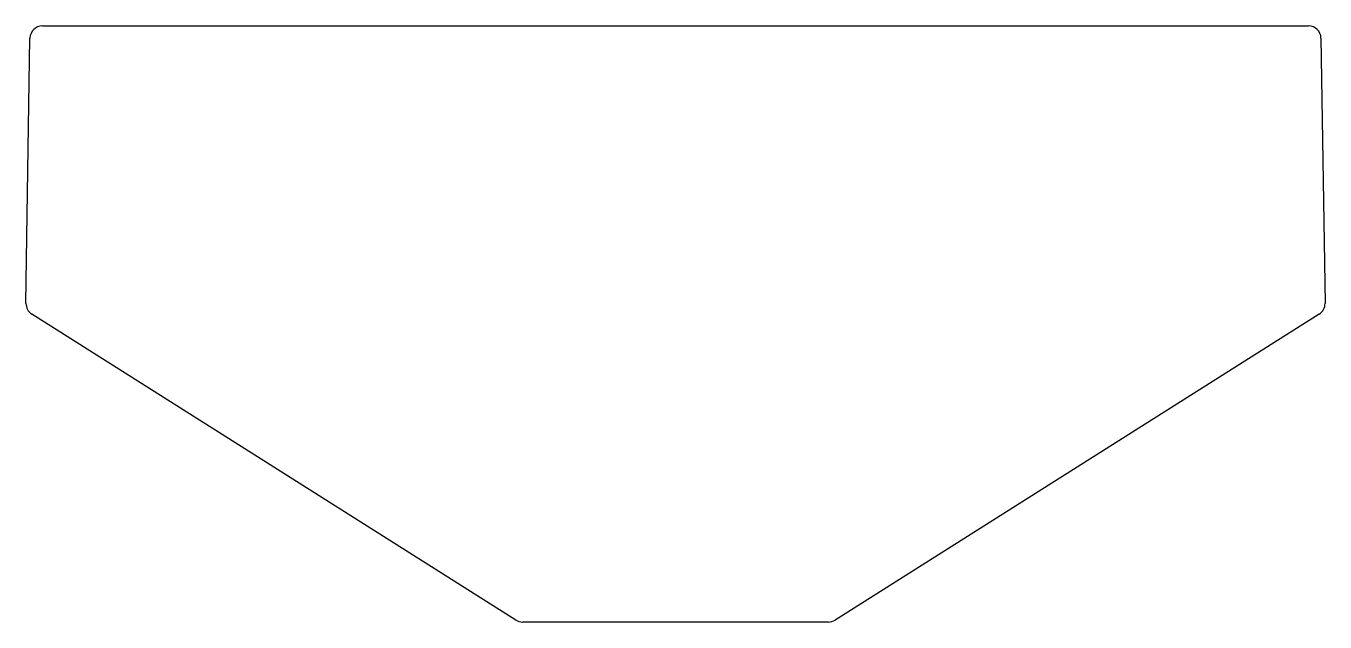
# Model space of a CAD drawing. Header units: millimetres. Extents: x -15 to 300, y -84 to 60.
import ezdxf

# ---------------------------------------------------------------- set-up
doc = ezdxf.new("R2010")
doc.units = ezdxf.units.MM

msp = doc.modelspace()

# ---------------------------------------------------------------- linework, layer by layer
for p, q in [((-10.73, 60.44), (295.98, 60.44)), ((-14.7, -6.82), (-13.73, 57.48)), ((298.98, 57.48), (299.96, -6.82)), ((103.95, -83.62), (-13.31, -9.4)), ((298.56, -9.4), (181.31, -83.62)), ((179.7, -84.08), (105.55, -84.08))]:
    msp.add_line(p, q)
for centre, start, end in [((-10.73, 57.44), 90, 179.133), ((295.98, 57.44), 0.867, 90), ((-11.7, -6.87), 179.133, 237.6687), ((296.96, -6.87), 302.3313, 0.867), ((105.55, -81.08), 237.6687, 270), ((179.7, -81.08), 270, 302.3313)]:
    msp.add_arc(centre, 3, start, end)

doc.saveas('drawing.dxf')
